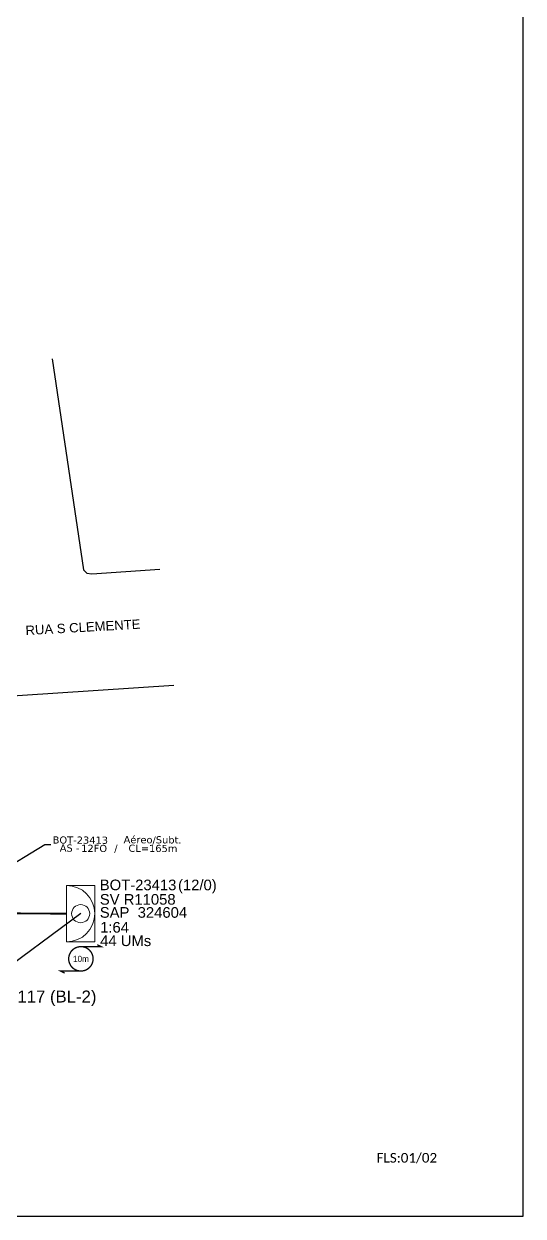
# Model space of a CAD drawing. Header units: metres. Extents: x -1286 to 457, y -500 to 94.
# Drawn here: x -600 to -445.1, y -499.8 to -129.5 of the extents above; entities that cross this region are included whole.
import ezdxf
from ezdxf.enums import TextEntityAlignment as Align

# ---------------------------------------------------------------- set-up
doc = ezdxf.new("R2010")
doc.units = ezdxf.units.M
for name, color, linetype, lineweight in [("20.0-LEGENDA DOS CDO'S", 1, 'Continuous', 0), ('20.1-CDO_INTERIOR', 1, 'Continuous', 0), ('Segmento Logradouro Texto', 238, 'Continuous', 0)]:
    doc.layers.add(name, color=color, linetype=linetype, lineweight=lineweight)
for name, color, linetype in [('CAP a instalar', 1, 'Continuous'), ('Folga', 1, 'Continuous'), ('label_cabos', 7, 'Continuous'), ('Legenda', 1, 'Continuous'), ('QUADRA', 7, 'Continuous'), ('surveys legendas', 7, 'Continuous')]:
    doc.layers.add(name, color=color, linetype=linetype)
doc.layers.add('EXTRA', color=50, linetype='Continuous', plot=False)
doc.styles.add('ARIAL', font='arial.ttf')
doc.styles.add('DIGICADE', font='arial.ttf')
doc.styles.add('siredit', font='verdana.ttf')
doc.styles.add('WMF-Calibri0', font='calibri.ttf')
doc.linetypes.add('FENCELINE1', pattern='A,0.25,-0.1,[133,ltypeshp.shx,S=0.1,R=0,X=-0.1,Y=0],-0.1,1', length=1.45)
doc.dimstyles.new('ISO-25', dxfattribs={"dimtxt": 2.5, "dimasz": 2.5, "dimexe": 1.25, "dimexo": 0.625, "dimtad": 1, "dimtxsty": 'Standard', "dimcen": 2.5, "dimadec": 0, "dimazin": 0, "dimtfac": 1, "dimtmove": 0, "dimatfit": 3, "dimfxl": 0, "dimarcsym": 0})

# ---------------------------------------------------------------- blocks, each defined once
blk = doc.blocks.new('LEGENDA DOS CABOS')
at = {"layer": 'EXTRA', "color": 0, "style": 'siredit'}
for tag, p in [('ID', (4.6, 0.97)), ('XX', (9.03, 0.97))]:
    blk.add_attdef(tag, text='', height=0.48, rotation=359.69, dxfattribs=at).set_placement(p, align=Align.MIDDLE_CENTER)
at = {"layer": 'Legenda', "color": 0, "style": 'siredit'}
for tag, p in [('TIPO_CABO', (1.31, 0)), ('CABO', (4.69, -0.05)), ('/', (6.81, -0.05)), ('METROS', (10.03, -0.05))]:
    blk.add_attdef(tag, text='', height=0.8, rotation=359.69, dxfattribs=at).set_placement(p, align=Align.MIDDLE_CENTER)
blk = doc.blocks.new('A$C07E14978')
at = {"layer": 'Folga', "color": 0, "const_width": 0.146}
blk.add_lwpolyline([(2.23, 2.92, 1.000012), (2.23, 0.28, 0.999978)], format="xyb", close=True, dxfattribs=at)
at = {"layer": 'Folga', "color": 0, "const_width": 0.137}
for points in [[(2.23, 2.92), (4.42, 2.92), (3.98, 3.13)], [(2.23, 0.28), (0.03, 0.28), (0.47, 0.06)]]:
    blk.add_lwpolyline(points, dxfattribs=at)
at = {"layer": 'Folga', "color": 0}
blk.add_text('10m', height=0.659, dxfattribs=at).set_placement((1.38, 1.27))

msp = doc.modelspace()

# ---------------------------------------------------------------- linework, layer by layer
msp.add_lwpolyline([(-1286.07, -499.81), (-445.07, -499.81), (-445.07, 94.19), (-1286.07, 94.19)], close=True)
at = {"color": 4}
msp.add_lwpolyline([(-582.41, -405.86), (-610.13, -426.32)], dxfattribs=at)
at = {"layer": '20.1-CDO_INTERIOR', "color": 1, "lineweight": 18}
msp.add_lwpolyline([(-578.04, -397.11), (-578.03, -414.61), (-586.78, -414.61), (-586.79, -397.12)], close=True, dxfattribs=at)
msp.add_circle((-582.41, -405.86), 2.8, dxfattribs=at)
msp.add_arc((-586.78, -405.86), 8.75, 270.0276, 90.0276, dxfattribs=at)
at = {"layer": 'CAP a instalar', "color": 1, "linetype": 'FENCELINE1', "ltscale": 8, "const_width": 0.572}
msp.add_lwpolyline([(-586.78, -405.86), (-603.76, -405.77), (-636.33, -333.42)], dxfattribs=at)
at = {"layer": 'QUADRA'}
for points in [[(-591.25, -233.56), (-581.57, -299.12)], [(-581.57, -299.12), (-580.51, -300.06), (-578.94, -300.35)], [(-578.94, -300.35), (-557.81, -298.85)], [(-553.54, -335), (-625.6, -339.71), (-679.75, -343.44), (-726.54, -346.68), (-798.64, -351.64), (-819.11, -352.63), (-820.41, -353.28), (-821.16, -354.44), (-821.2, -355.81), (-802.87, -425.77)]]:
    msp.add_lwpolyline(points, dxfattribs=at)

# ---------------------------------------------------------------- block references
at = {"layer": 'Folga', "xscale": 2.869950379694344, "yscale": 2.869950379694344, "zscale": 2.869950379694344}
msp.add_blockref('A$C07E14978', (-588.74, -424.48), dxfattribs=at)
at = {"layer": 'label_cabos', "color": 0, "lineweight": 0}
ref = msp.add_blockref('LEGENDA DOS CABOS', (-591.96, -386.64), dxfattribs=dict(at, xscale=2.227252208912728, yscale=2.227252208912728, zscale=2.227252208912728))
ref.add_attrib('ID', 'BOT-23413', dxfattribs={"color": 0, "height": 2.227, "rotation": 359.69, "style": 'siredit'}).set_placement((-582.51, -383.01), align=Align.MIDDLE_CENTER)
ref.add_attrib('CABO', '12FO', dxfattribs={"color": 0, "height": 2.227, "rotation": 359.69, "style": 'siredit'}).set_placement((-578.23, -385.58), align=Align.MIDDLE_CENTER)
ref.add_attrib('METROS', 'CL=165m', dxfattribs={"color": 0, "height": 2.227, "rotation": 359.69, "style": 'siredit'}).set_placement((-559.98, -385.58), align=Align.MIDDLE_CENTER)
ref.add_attrib('XX', 'Aéreo/Subt.', dxfattribs={"color": 0, "height": 2.2273, "rotation": 359.69, "style": 'siredit'}).set_placement((-560.09, -382.91), align=Align.MIDDLE_CENTER)
ref.add_attrib('/', '/', dxfattribs={"color": 0, "height": 2.23, "rotation": 359.69, "style": 'siredit'}).set_placement((-571.48, -385.58), align=Align.MIDDLE_CENTER)
ref.add_attrib('TIPO_CABO', 'AS -', dxfattribs={"color": 0, "height": 2.227, "rotation": 359.69, "style": 'siredit'}).set_placement((-585.85, -385.48), align=Align.MIDDLE_CENTER)

# ---------------------------------------------------------------- texts
at = {"style": 'WMF-Calibri0'}
msp.add_text('FLS:01/02', height=3, dxfattribs=at).set_placement((-490.57, -483.18))
at = {"layer": "20.0-LEGENDA DOS CDO'S", "color": 1, "style": 'ARIAL'}
for s, height, p in [('BOT-23413', 3.293, (-576.48, -398.57)), ('SV R11058', 3.293, (-576.47, -403.06)), ('SAP  324604', 3.2925, (-576.48, -407.12)), ('1:64', 3.293, (-576.37, -411.75)), ('44 UMs', 3.293, (-576.37, -415.92))]:
    msp.add_text(s, height=height, rotation=359.9724, dxfattribs=at).set_placement(p)
msp.add_text('          (12/0)', height=3.2925, rotation=359.9724, dxfattribs=at).set_placement((-552.58, -398.59), align=Align.CENTER)
at = {"layer": 'Segmento Logradouro Texto', "color": 5, "linetype": 'Continuous', "insert": (-599.62, -316.45), "char_height": 2.9129, "width": 36.537, "attachment_point": 1, "rotation": 3.2388, "style": 'DIGICADE'}
msp.add_mtext('\\o\\l\\fArial|b0|i0|c0|p34;\\T1.0000000000;\\W1.0000000000;RUA S CLEMENTE', dxfattribs=at)
at = {"layer": 'surveys legendas', "color": 7, "style": 'ARIAL'}
msp.add_text('R11058-12-44-117 (BL-2)', height=3.718, dxfattribs=at).set_placement((-636.98, -433.45))

# ---------------------------------------------------------------- leaders
msp.add_leader([(-609.08, -393.75), (-593.52, -384.35), (-591.66, -384.35)], dimstyle='ISO-25', override={"dimgap": 0.625, "dimtad": 0})

doc.saveas('drawing.dxf')
